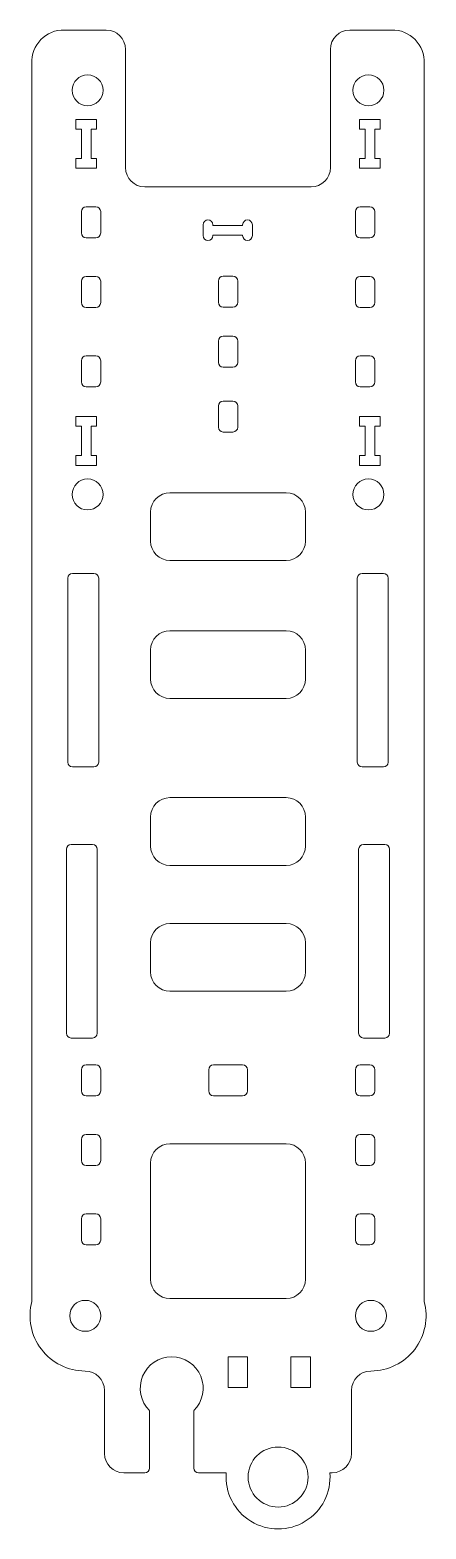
# Model space of a CAD drawing. Header units: millimetres. Extents: x -21 to 20, y -87 to 67.
import ezdxf

# ---------------------------------------------------------------- set-up
doc = ezdxf.new("R2010")
doc.units = ezdxf.units.MM

msp = doc.modelspace()

# ---------------------------------------------------------------- linework, layer by layer
at = {"color": 7, "linetype": 'Continuous', "lineweight": 15}
for p, q in [((-17.39, 67.48), (-13.07, 67.48)), ((16.42, 67.48), (12.1, 67.48)), ((-11.07, 65.48), (-11.07, 53.27)), ((10.1, 65.48), (10.1, 53.27)), ((-20.73, 64.04), (-20.73, -63.85)), ((19.77, 64.04), (19.77, -63.85)), ((-14.07, 58.25), (-16.19, 58.25)), ((-16.19, 58.25), (-16.19, 57.25)), ((-14.07, 57.25), (-14.07, 58.25)), ((13.11, 58.25), (15.23, 58.25)), ((13.11, 57.25), (13.11, 58.25)), ((15.23, 58.25), (15.23, 57.25)), ((-16.19, 57.25), (-15.63, 57.25)), ((-15.63, 57.25), (-15.63, 54.22)), ((-14.63, 54.22), (-14.63, 57.25)), ((-14.63, 57.25), (-14.07, 57.25)), ((13.67, 57.25), (13.11, 57.25)), ((13.67, 54.22), (13.67, 57.25)), ((14.67, 57.25), (14.67, 54.22)), ((15.23, 57.25), (14.67, 57.25)), ((-15.63, 54.22), (-16.19, 54.22)), ((-16.19, 54.22), (-16.19, 53.22)), ((-14.07, 54.22), (-14.63, 54.22)), ((-14.07, 53.22), (-14.07, 54.22)), ((13.11, 53.22), (13.11, 54.22)), ((13.11, 54.22), (13.67, 54.22)), ((14.67, 54.22), (15.23, 54.22)), ((15.23, 54.22), (15.23, 53.22)), ((-16.19, 53.22), (-14.07, 53.22)), ((15.23, 53.22), (13.11, 53.22)), ((8.1, 51.27), (-9.07, 51.27)), ((-15.63, 48.72), (-15.63, 46.52)), ((-15.13, 49.22), (-14.13, 49.22)), ((-13.63, 48.72), (-13.63, 46.52)), ((12.67, 48.72), (12.67, 46.52)), ((14.17, 49.22), (13.17, 49.22)), ((14.67, 48.72), (14.67, 46.52)), ((-3.05, 46.24), (-3.05, 47.36)), ((-2.05, 47.36), (-2.05, 47.3)), ((-2.05, 47.3), (1.03, 47.3)), ((1.03, 47.36), (1.03, 47.3)), ((2.03, 46.24), (2.03, 47.36)), ((-15.13, 46.02), (-14.13, 46.02)), ((-2.05, 46.24), (-2.05, 46.3)), ((1.03, 46.3), (-2.05, 46.3)), ((1.03, 46.24), (1.03, 46.3)), ((14.17, 46.02), (13.17, 46.02)), ((-15.13, 42.02), (-14.13, 42.02)), ((-0.98, 42.05), (0.02, 42.05)), ((14.17, 42.02), (13.17, 42.02)), ((-15.63, 41.52), (-15.63, 39.32)), ((-13.63, 41.52), (-13.63, 39.32)), ((-1.48, 41.55), (-1.48, 39.35)), ((0.52, 41.55), (0.52, 39.35)), ((12.67, 41.52), (12.67, 39.32)), ((14.67, 41.52), (14.67, 39.32)), ((-15.13, 38.82), (-14.13, 38.82)), ((-0.98, 38.85), (0.02, 38.85)), ((14.17, 38.82), (13.17, 38.82)), ((-0.98, 35.85), (0.02, 35.85)), ((-1.48, 35.35), (-1.48, 33.15)), ((0.52, 35.35), (0.52, 33.15)), ((-15.63, 33.32), (-15.63, 31.12)), ((-15.13, 33.82), (-14.13, 33.82)), ((-13.63, 33.32), (-13.63, 31.12)), ((-0.98, 32.65), (0.02, 32.65)), ((12.67, 33.32), (12.67, 31.12)), ((14.17, 33.82), (13.17, 33.82)), ((14.67, 33.32), (14.67, 31.12)), ((-15.13, 30.62), (-14.13, 30.62)), ((14.17, 30.62), (13.17, 30.62)), ((-1.48, 28.65), (-1.48, 26.45)), ((-0.98, 29.15), (0.02, 29.15)), ((0.52, 28.65), (0.52, 26.45)), ((-16.19, 27.54), (-14.07, 27.54)), ((-16.19, 26.54), (-16.19, 27.54)), ((-15.63, 26.54), (-16.19, 26.54)), ((-15.63, 23.51), (-15.63, 26.54)), ((-14.63, 26.54), (-14.63, 23.51)), ((-14.07, 26.54), (-14.63, 26.54)), ((-14.07, 27.54), (-14.07, 26.54)), ((13.11, 27.54), (13.11, 26.54)), ((15.23, 27.54), (13.11, 27.54)), ((13.11, 26.54), (13.67, 26.54)), ((13.67, 26.54), (13.67, 23.51)), ((14.67, 23.51), (14.67, 26.54)), ((14.67, 26.54), (15.23, 26.54)), ((15.23, 26.54), (15.23, 27.54)), ((-0.98, 25.95), (0.02, 25.95)), ((-16.19, 23.51), (-15.63, 23.51)), ((-16.19, 22.51), (-16.19, 23.51)), ((-14.63, 23.51), (-14.07, 23.51)), ((-14.07, 23.51), (-14.07, 22.51)), ((13.67, 23.51), (13.11, 23.51)), ((13.11, 23.51), (13.11, 22.51)), ((15.23, 23.51), (14.67, 23.51)), ((15.23, 22.51), (15.23, 23.51)), ((-14.07, 22.51), (-16.19, 22.51)), ((13.11, 22.51), (15.23, 22.51)), ((-6.48, 19.68), (5.52, 19.68)), ((-8.48, 17.68), (-8.48, 14.68)), ((7.52, 17.68), (7.52, 14.68)), ((-6.48, 12.68), (5.52, 12.68)), ((-17.04, 10.85), (-17.04, -8.15)), ((-16.54, 11.35), (-14.34, 11.35)), ((-13.84, 10.85), (-13.84, -8.15)), ((12.87, 10.85), (12.87, -8.15)), ((15.57, 11.35), (13.37, 11.35)), ((16.07, 10.85), (16.07, -8.15)), ((-6.48, 5.43), (5.52, 5.43)), ((-8.48, 3.43), (-8.48, 0.43)), ((7.52, 3.43), (7.52, 0.43)), ((-6.48, -1.57), (5.52, -1.57)), ((-16.54, -8.65), (-14.34, -8.65)), ((15.57, -8.65), (13.37, -8.65)), ((-6.48, -11.82), (5.52, -11.82)), ((-8.48, -13.82), (-8.48, -16.82)), ((7.52, -13.82), (7.52, -16.82)), ((-16.68, -16.65), (-14.48, -16.65)), ((15.71, -16.65), (13.51, -16.65)), ((-17.18, -17.15), (-17.18, -36.15)), ((-13.98, -17.15), (-13.98, -36.15)), ((13.01, -17.15), (13.01, -36.15)), ((16.21, -17.15), (16.21, -36.15)), ((-6.48, -18.82), (5.52, -18.82)), ((-6.48, -24.82), (5.52, -24.82)), ((-8.48, -26.82), (-8.48, -29.82)), ((7.52, -26.82), (7.52, -29.82)), ((-6.48, -31.82), (5.52, -31.82)), ((-16.68, -36.65), (-14.48, -36.65)), ((15.71, -36.65), (13.51, -36.65)), ((-15.63, -39.92), (-15.63, -42.12)), ((-15.13, -39.42), (-14.13, -39.42)), ((-13.63, -39.92), (-13.63, -42.12)), ((-2.48, -39.92), (-2.48, -42.12)), ((-1.98, -39.42), (1.02, -39.42)), ((1.52, -39.92), (1.52, -42.12)), ((12.67, -39.92), (12.67, -42.12)), ((14.17, -39.42), (13.17, -39.42)), ((14.67, -39.92), (14.67, -42.12)), ((-15.13, -42.62), (-14.13, -42.62)), ((-1.98, -42.62), (1.02, -42.62)), ((14.17, -42.62), (13.17, -42.62)), ((-15.63, -47.12), (-15.63, -49.32)), ((-15.13, -46.62), (-14.13, -46.62)), ((-13.63, -47.12), (-13.63, -49.32)), ((-6.48, -47.57), (5.52, -47.57)), ((12.67, -47.12), (12.67, -49.32)), ((14.17, -46.62), (13.17, -46.62)), ((14.67, -47.12), (14.67, -49.32)), ((-15.13, -49.82), (-14.13, -49.82)), ((-8.48, -49.57), (-8.48, -61.57)), ((7.52, -49.57), (7.52, -61.57)), ((14.17, -49.82), (13.17, -49.82)), ((-15.63, -55.32), (-15.63, -57.52)), ((-15.13, -54.82), (-14.13, -54.82)), ((-13.63, -55.32), (-13.63, -57.52)), ((12.67, -55.32), (12.67, -57.52)), ((14.17, -54.82), (13.17, -54.82)), ((14.67, -55.32), (14.67, -57.52)), ((-15.13, -58.02), (-14.13, -58.02)), ((14.17, -58.02), (13.17, -58.02)), ((-6.48, -63.57), (5.52, -63.57)), ((-0.48, -69.57), (1.52, -69.57)), ((-0.48, -69.57), (-0.48, -72.77)), ((1.52, -69.57), (1.52, -72.77)), ((6.02, -69.57), (8.02, -69.57)), ((6.02, -69.57), (6.02, -72.77)), ((8.02, -69.57), (8.02, -72.77)), ((-0.48, -72.77), (1.52, -72.77)), ((6.02, -72.77), (8.02, -72.77)), ((-13.24, -73.05), (-13.24, -79.57)), ((12.27, -73.05), (12.27, -79.57)), ((-8.58, -75.15), (-8.58, -81.07)), ((-4.02, -75.15), (-4.02, -81.07)), ((-11.24, -81.57), (-9.08, -81.57)), ((-3.52, -81.57), (-0.66, -81.57)), ((10.27, -81.57), (10.05, -81.57))]:
    msp.add_line(p, q, dxfattribs=at)
for centre, radius in [((-14.98, 61.25), 1.6), ((14.02, 61.25), 1.6), ((-14.98, 19.5), 1.6), ((14.02, 19.5), 1.6), ((-15.23, -65.35), 1.6), ((14.27, -65.35), 1.6), ((4.69, -82), 3.1)]:
    msp.add_circle(centre, radius, dxfattribs=at)
for centre, radius, start, end in [((-17.46, 64.2), 3.28, 88.7867, 182.8483), ((-13.07, 65.48), 2, 0, 90), ((12.1, 65.48), 2, 90, 180), ((16.49, 64.2), 3.28, 357.1517, 91.2133), ((-9.07, 53.27), 2, 180, 270), ((8.1, 53.27), 2, 270, 0), ((-15.13, 48.72), 0.5, 90, 180), ((-14.13, 48.72), 0.5, 0, 90), ((13.17, 48.72), 0.5, 90, 180), ((14.17, 48.72), 0.5, 0, 90), ((-15.13, 46.52), 0.5, 180, 270), ((-14.13, 46.52), 0.5, 270, 0), ((-2.55, 47.36), 0.5, 0, 180), ((1.53, 47.36), 0.5, 0, 180), ((13.17, 46.52), 0.5, 180, 270), ((14.17, 46.52), 0.5, 270, 0), ((-2.55, 46.24), 0.5, 180, 0), ((1.53, 46.24), 0.5, 180, 0), ((-15.13, 41.52), 0.5, 90, 180), ((-14.13, 41.52), 0.5, 0, 90), ((-0.98, 41.55), 0.5, 90, 180), ((0.02, 41.55), 0.5, 0, 90), ((13.17, 41.52), 0.5, 90, 180), ((14.17, 41.52), 0.5, 0, 90), ((-15.13, 39.32), 0.5, 180, 270), ((-14.13, 39.32), 0.5, 270, 0), ((-0.98, 39.35), 0.5, 180, 270), ((0.02, 39.35), 0.5, 270, 0), ((13.17, 39.32), 0.5, 180, 270), ((14.17, 39.32), 0.5, 270, 0), ((-0.98, 35.35), 0.5, 90, 180), ((0.02, 35.35), 0.5, 0, 90), ((-15.13, 33.32), 0.5, 90, 180), ((-14.13, 33.32), 0.5, 0, 90), ((-0.98, 33.15), 0.5, 180, 270), ((0.02, 33.15), 0.5, 270, 0), ((13.17, 33.32), 0.5, 90, 180), ((14.17, 33.32), 0.5, 0, 90), ((-15.13, 31.12), 0.5, 180, 270), ((-14.13, 31.12), 0.5, 270, 0), ((13.17, 31.12), 0.5, 180, 270), ((14.17, 31.12), 0.5, 270, 0), ((-0.98, 28.65), 0.5, 90, 180), ((0.02, 28.65), 0.5, 0, 90), ((-0.98, 26.45), 0.5, 180, 270), ((0.02, 26.45), 0.5, 270, 0), ((-6.48, 17.68), 2, 90, 180), ((5.52, 17.68), 2, 0, 90), ((-6.48, 14.68), 2, 180, 270), ((5.52, 14.68), 2, 270, 0), ((-16.54, 10.85), 0.5, 90, 180), ((-14.34, 10.85), 0.5, 0, 90), ((13.37, 10.85), 0.5, 90, 180), ((15.57, 10.85), 0.5, 360, 90), ((-6.48, 3.43), 2, 90, 180), ((5.52, 3.43), 2, 0, 90), ((-6.48, 0.43), 2, 180, 270), ((5.52, 0.43), 2, 270, 0), ((-16.54, -8.15), 0.5, 180, 270), ((-14.34, -8.15), 0.5, 270, 0), ((13.37, -8.15), 0.5, 180, 270), ((15.57, -8.15), 0.5, 270, 0), ((-6.48, -13.82), 2, 90, 180), ((5.52, -13.82), 2, 0, 90), ((-16.68, -17.15), 0.5, 90, 180), ((-14.48, -17.15), 0.5, 0, 90), ((-6.48, -16.82), 2, 180, 270), ((5.52, -16.82), 2, 270, 0), ((13.51, -17.15), 0.5, 90, 180), ((15.71, -17.15), 0.5, 0, 90), ((-6.48, -26.82), 2, 90, 180), ((5.52, -26.82), 2, 0, 90), ((-6.48, -29.82), 2, 180, 270), ((5.52, -29.82), 2, 270, 0), ((-16.68, -36.15), 0.5, 180, 270), ((-14.48, -36.15), 0.5, 270, 0), ((13.51, -36.15), 0.5, 180, 270), ((15.71, -36.15), 0.5, 270, 0), ((-15.13, -39.92), 0.5, 90, 180), ((-14.13, -39.92), 0.5, 360, 90), ((-1.98, -39.92), 0.5, 90, 180), ((1.02, -39.92), 0.5, 0, 90), ((13.17, -39.92), 0.5, 90, 180), ((14.17, -39.92), 0.5, 360, 90), ((-15.13, -42.12), 0.5, 180, 270), ((-14.13, -42.12), 0.5, 270, 0), ((-1.98, -42.12), 0.5, 180, 270), ((1.02, -42.12), 0.5, 270, 0), ((13.17, -42.12), 0.5, 180, 270), ((14.17, -42.12), 0.5, 270, 0), ((-15.13, -47.12), 0.5, 90, 180), ((-14.13, -47.12), 0.5, 0, 90), ((-6.48, -49.57), 2, 90, 180), ((5.52, -49.57), 2, 0, 90), ((13.17, -47.12), 0.5, 90, 180), ((14.17, -47.12), 0.5, 0, 90), ((-15.13, -49.32), 0.5, 180, 270), ((-14.13, -49.32), 0.5, 270, 0), ((13.17, -49.32), 0.5, 180, 270), ((14.17, -49.32), 0.5, 270, 0), ((-15.13, -55.32), 0.5, 90, 180), ((-14.13, -55.32), 0.5, 0, 90), ((13.17, -55.32), 0.5, 90, 180), ((14.17, -55.32), 0.5, 0, 90), ((-15.13, -57.52), 0.5, 180, 270), ((-14.13, -57.52), 0.5, 270, 0), ((13.17, -57.52), 0.5, 180, 270), ((14.17, -57.52), 0.5, 270, 0), ((-6.48, -61.57), 2, 180, 270), ((5.52, -61.57), 2, 270, 0), ((-15.23, -65.35), 5.7, 164.7772, 269.9822), ((14.27, -65.35), 5.7, 270.0144, 15.2228), ((-6.3, -72.83), 3.25, 314.5952, 225.4048), ((-15.24, -73.05), 2, 0, 89.9822), ((14.27, -73.05), 2, 90.0274, 180), ((-11.24, -79.57), 2, 180, 270), ((10.27, -79.57), 2, 270, 0), ((-9.08, -81.07), 0.5, 270, 0), ((-3.52, -81.07), 0.5, 180, 270), ((4.69, -82), 5.37, 175.4436, 4.5564)]:
    msp.add_arc(centre, radius, start, end, dxfattribs=at)

doc.saveas('drawing.dxf')
